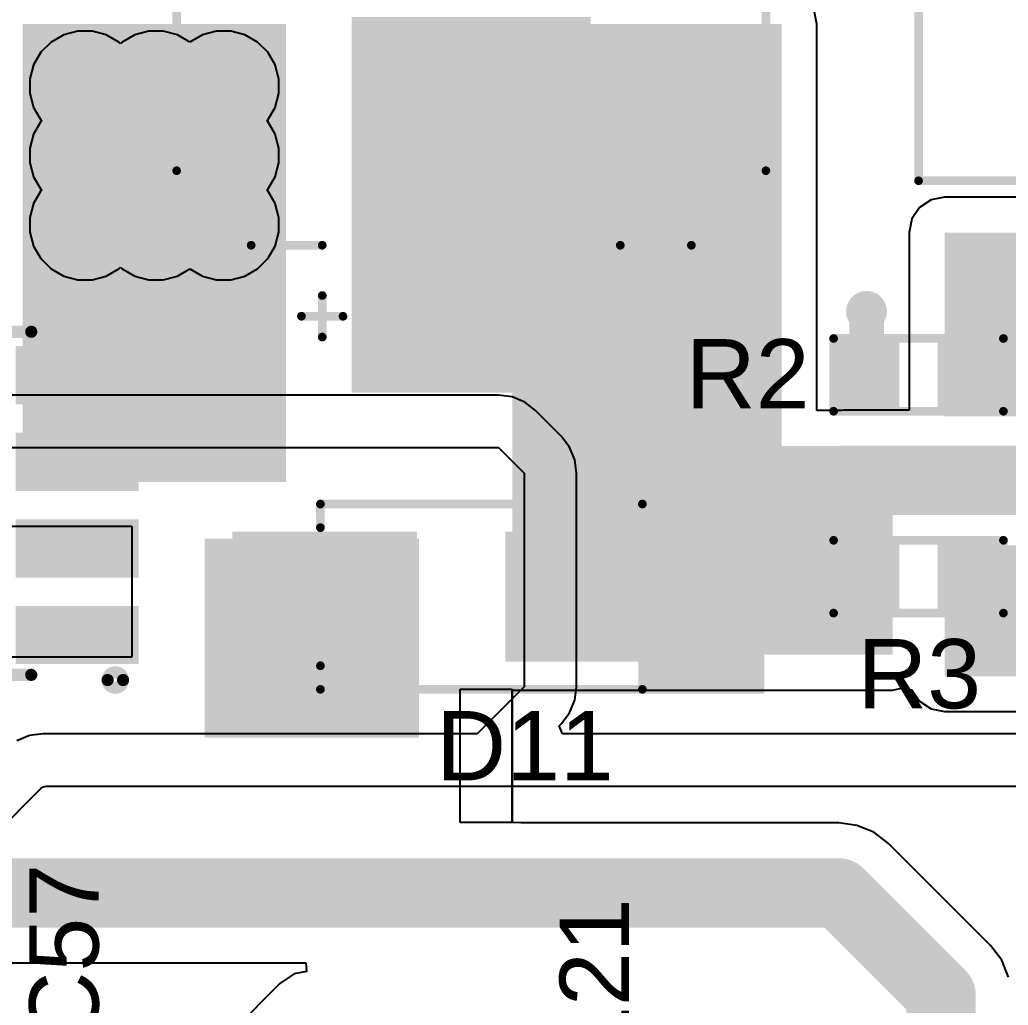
# Model space of a CAD drawing. Header units: millimetres. Extents: x -3 to 5437, y -3 to 5435.
# Drawn here: x 53.5 to 67.99, y 24.17 to 38.62 of the extents above; entities that cross this region are included whole.
import ezdxf

# ---------------------------------------------------------------- set-up
doc = ezdxf.new("R2010")
doc.units = ezdxf.units.MM
for name, color, linetype in [('BottomLayer', 5, 'Continuous'), ('TopLayer', 1, 'Continuous'), ('TopOverlay', 2, 'Continuous'), ('TopPaste', 8, 'Continuous'), ('TopSolder', 216, 'Continuous'), ('ViaHoleLayer', 16, 'Continuous')]:
    doc.layers.add(name, color=color, linetype=linetype)
doc.styles.add('Arial', font='', dxfattribs={"height": 0.2})
doc.styles.get('Arial').set_extended_font_data('Arial')

# ---------------------------------------------------------------- blocks, each defined once
blk = doc.blocks.new('SMA_220')
at = {"layer": 'TopLayer'}
for points in [[(-3.25, 0.85), (-0.75, 0.85), (-0.75, -0.85), (-3.25, -0.85)], [(0.75, 0.85), (3.25, 0.85), (3.25, -0.85), (0.75, -0.85)]]:
    blk.add_hatch(color=1, dxfattribs=at).paths.add_polyline_path(points)
at = {"layer": 'TopOverlay'}
for points in [[(-4.445, -1.422), (-3.278, -1.422), (-3.278, 1.422), (-4.445, 1.422)], [(-3.3, 0.924), (-2.596, 0.924), (-2.596, 1.422), (-3.3, 1.422)], [(-3.3, -1.422), (-2.596, -1.422), (-2.596, -0.924), (-3.3, -0.924)]]:
    blk.add_hatch(color=2, dxfattribs=at).paths.add_polyline_path(points)
at = {"layer": 'TopPaste'}
for points in [[(-3.25, 0.85), (-0.75, 0.85), (-0.75, -0.85), (-3.25, -0.85)], [(0.75, 0.85), (3.25, 0.85), (3.25, -0.85), (0.75, -0.85)]]:
    blk.add_hatch(color=8, dxfattribs=at).paths.add_polyline_path(points)
at = {"layer": 'TopSolder'}
for points in [[(-3.352, 0.952), (-0.648, 0.952), (-0.648, -0.952), (-3.352, -0.952)], [(0.648, 0.952), (3.352, 0.952), (3.352, -0.952), (0.648, -0.952)]]:
    blk.add_hatch(color=216, dxfattribs=at).paths.add_polyline_path(points)
at = {"layer": 'TopOverlay', "const_width": 0.127}
for points in [[(2.061, 1.358), (-2.658, 1.358)], [(2.061, 1.358), (2.061, 1.012)], [(2.061, -1.012), (2.061, -1.358)], [(2.061, -1.358), (-2.658, -1.358)]]:
    blk.add_lwpolyline(points, dxfattribs=at)
at = {"layer": 'TopOverlay', "const_width": 0.0635}
for points in [[(-2.69, 1.358, 1), (-2.626, 1.358, 1)], [(2.029, 1.358, 1), (2.093, 1.358, 1)], [(2.029, 1.358, 1), (2.093, 1.358, 1)], [(2.029, 1.012, 1), (2.093, 1.012, 1)], [(2.029, -1.012, 1), (2.093, -1.012, 1)], [(-2.69, -1.358, 1), (-2.626, -1.358, 1)], [(2.029, -1.358, 1), (2.093, -1.358, 1)], [(2.029, -1.358, 1), (2.093, -1.358, 1)]]:
    blk.add_lwpolyline(points, format="xyb", close=True, dxfattribs=at)
blk = doc.blocks.new('RES_0603_367')
at = {"layer": 'TopLayer'}
for points in [[(-0.381, 0.4445), (-0.381, -0.4445), (-1.143, -0.4445), (-1.143, 0.4445)], [(1.143, 0.4445), (1.143, -0.4445), (0.381, -0.4445), (0.381, 0.4445)]]:
    blk.add_hatch(color=1, dxfattribs=at).paths.add_polyline_path(points)
at = {"layer": 'TopPaste'}
for points in [[(-0.381, 0.4445), (-0.381, -0.4445), (-1.143, -0.4445), (-1.143, 0.4445)], [(1.143, 0.4445), (1.143, -0.4445), (0.381, -0.4445), (0.381, 0.4445)]]:
    blk.add_hatch(color=8, dxfattribs=at).paths.add_polyline_path(points)
at = {"layer": 'TopSolder'}
for points in [[(-0.2794, 0.5461), (-0.2794, -0.5461), (-1.2446, -0.5461), (-1.2446, 0.5461)], [(1.2446, 0.5461), (1.2446, -0.5461), (0.2794, -0.5461), (0.2794, 0.5461)]]:
    blk.add_hatch(color=216, dxfattribs=at).paths.add_polyline_path(points)
at = {"layer": 'TopOverlay', "const_width": 0.127}
for points in [[(-1.2446, 0.5334), (-1.2446, -0.5334)], [(1.2446, 0.5334), (-1.2446, 0.5334)], [(1.2446, 0.5334), (1.2446, -0.5334)], [(1.2446, -0.5334), (-1.2446, -0.5334)]]:
    blk.add_lwpolyline(points, dxfattribs=at)
at = {"layer": 'TopOverlay', "const_width": 0.0635}
for points in [[(-1.27635, 0.5334, 1), (-1.21285, 0.5334, 1)], [(-1.27635, 0.5334, 1), (-1.21285, 0.5334, 1)], [(1.21285, 0.5334, 1), (1.27635, 0.5334, 1)], [(1.21285, 0.5334, 1), (1.27635, 0.5334, 1)], [(-1.27635, -0.5334, 1), (-1.21285, -0.5334, 1)], [(-1.27635, -0.5334, 1), (-1.21285, -0.5334, 1)], [(1.21285, -0.5334, 1), (1.27635, -0.5334, 1)], [(1.21285, -0.5334, 1), (1.27635, -0.5334, 1)]]:
    blk.add_lwpolyline(points, format="xyb", close=True, dxfattribs=at)
blk = doc.blocks.new('RES_0603_368')
at = {"layer": 'TopLayer'}
for points in [[(-0.381, 0.4445), (-0.381, -0.4445), (-1.143, -0.4445), (-1.143, 0.4445)], [(1.143, 0.4445), (1.143, -0.4445), (0.381, -0.4445), (0.381, 0.4445)]]:
    blk.add_hatch(color=1, dxfattribs=at).paths.add_polyline_path(points)
at = {"layer": 'TopPaste'}
for points in [[(-0.381, 0.4445), (-0.381, -0.4445), (-1.143, -0.4445), (-1.143, 0.4445)], [(1.143, 0.4445), (1.143, -0.4445), (0.381, -0.4445), (0.381, 0.4445)]]:
    blk.add_hatch(color=8, dxfattribs=at).paths.add_polyline_path(points)
at = {"layer": 'TopSolder'}
for points in [[(-0.2794, 0.5461), (-0.2794, -0.5461), (-1.2446, -0.5461), (-1.2446, 0.5461)], [(1.2446, 0.5461), (1.2446, -0.5461), (0.2794, -0.5461), (0.2794, 0.5461)]]:
    blk.add_hatch(color=216, dxfattribs=at).paths.add_polyline_path(points)
at = {"layer": 'TopOverlay', "const_width": 0.127}
for points in [[(-1.2446, -0.5334), (-1.2446, 0.5334)], [(-1.2446, 0.5334), (1.2446, 0.5334)], [(1.2446, -0.5334), (1.2446, 0.5334)], [(-1.2446, -0.5334), (1.2446, -0.5334)]]:
    blk.add_lwpolyline(points, dxfattribs=at)
at = {"layer": 'TopOverlay', "const_width": 0.0635}
for points in [[(-1.27635, 0.5334, 1), (-1.21285, 0.5334, 1)], [(-1.27635, 0.5334, 1), (-1.21285, 0.5334, 1)], [(1.21285, 0.5334, 1), (1.27635, 0.5334, 1)], [(1.21285, 0.5334, 1), (1.27635, 0.5334, 1)], [(-1.27635, -0.5334, 1), (-1.21285, -0.5334, 1)], [(-1.27635, -0.5334, 1), (-1.21285, -0.5334, 1)], [(1.21285, -0.5334, 1), (1.27635, -0.5334, 1)], [(1.21285, -0.5334, 1), (1.27635, -0.5334, 1)]]:
    blk.add_lwpolyline(points, format="xyb", close=True, dxfattribs=at)
blk = doc.blocks.new('VT1H471MI135000CE0_378')
at = {"layer": 'TopLayer'}
for points in [[(-8.245, 0.875), (-2.045, 0.875), (-2.045, -0.875), (-8.245, -0.875)], [(2.045, 0.875), (8.245, 0.875), (8.245, -0.875), (2.045, -0.875)]]:
    blk.add_hatch(color=1, dxfattribs=at).paths.add_polyline_path(points)
at = {"layer": 'TopPaste'}
for points in [[(-8.245, 0.875), (-2.045, 0.875), (-2.045, -0.875), (-8.245, -0.875)], [(2.045, 0.875), (8.245, 0.875), (8.245, -0.875), (2.045, -0.875)]]:
    blk.add_hatch(color=8, dxfattribs=at).paths.add_polyline_path(points)
at = {"layer": 'TopSolder'}
for points in [[(-8.347, 0.977), (-1.943, 0.977), (-1.943, -0.977), (-8.347, -0.977)], [(1.943, 0.977), (8.347, 0.977), (8.347, -0.977), (1.943, -0.977)]]:
    blk.add_hatch(color=216, dxfattribs=at).paths.add_polyline_path(points)
at = {"layer": 'TopOverlay'}
for points, const_width in [([(-3.449, 6.858), (-6.848, 3.459)], 0.127), ([(6.833, 6.858), (-3.449, 6.858)], 0.127), ([(6.833, 6.858), (6.833, 1.092)], 0.127), ([(-6.818, 1.067), (-6.848, 3.459)], 0.127), ([(-7.863, 2.743), (-7.863, 1.219)], 0.254), ([(-7.101, 1.956), (-8.625, 1.956)], 0.254), ([(6.797, -1.067), (6.797, -6.807)], 0.127), ([(-6.697, -1.092), (-6.728, -3.528)], 0.127), ([(-3.449, -6.807), (-6.728, -3.528)], 0.127), ([(6.797, -6.807), (-3.449, -6.807)], 0.127)]:
    blk.add_lwpolyline(points, dxfattribs=dict(at, const_width=const_width))
for points, const_width in [([(-3.481, 6.858, 1), (-3.417, 6.858, 1)], 0.0635), ([(-3.481, 6.858, 1), (-3.417, 6.858, 1)], 0.0635), ([(6.801, 6.858, 1), (6.864, 6.858, 1)], 0.0635), ([(6.801, 6.858, 1), (6.864, 6.858, 1)], 0.0635), ([(-6.88, 3.459, 1), (-6.816, 3.459, 1)], 0.0635), ([(-6.88, 3.459, 1), (-6.816, 3.459, 1)], 0.0635), ([(-7.926, 2.743, 1), (-7.799, 2.743, 1)], 0.127), ([(-8.688, 1.956, 1), (-8.561, 1.956, 1)], 0.127), ([(-7.164, 1.956, 1), (-7.037, 1.956, 1)], 0.127), ([(-7.926, 1.219, 1), (-7.799, 1.219, 1)], 0.127), ([(-6.85, 1.067, 1), (-6.786, 1.067, 1)], 0.0635), ([(6.801, 1.092, 1), (6.864, 1.092, 1)], 0.0635), ([(6.765, -1.067, 1), (6.828, -1.067, 1)], 0.0635), ([(-6.729, -1.092, 1), (-6.665, -1.092, 1)], 0.0635), ([(-6.76, -3.528, 1), (-6.696, -3.528, 1)], 0.0635), ([(-6.76, -3.528, 1), (-6.696, -3.528, 1)], 0.0635), ([(-3.481, -6.807, 1), (-3.417, -6.807, 1)], 0.0635), ([(-3.481, -6.807, 1), (-3.417, -6.807, 1)], 0.0635), ([(6.765, -6.807, 1), (6.828, -6.807, 1)], 0.0635), ([(6.765, -6.807, 1), (6.828, -6.807, 1)], 0.0635)]:
    blk.add_lwpolyline(points, format="xyb", close=True, dxfattribs=dict(at, const_width=const_width))
blk = doc.blocks.new('UWX1E101MCL1GB_379')
at = {"layer": 'TopLayer'}
for points in [[(-1, 1.65), (-1, -1.65), (-6.3, -1.65), (-6.3, 1.65)], [(6.3, 1.65), (6.3, -1.65), (1, -1.65), (1, 1.65)]]:
    blk.add_hatch(color=1, dxfattribs=at).paths.add_polyline_path(points)
at = {"layer": 'TopPaste'}
for points in [[(-1, 1.65), (-1, -1.65), (-6.3, -1.65), (-6.3, 1.65)], [(6.3, 1.65), (6.3, -1.65), (1, -1.65), (1, 1.65)]]:
    blk.add_hatch(color=8, dxfattribs=at).paths.add_polyline_path(points)
at = {"layer": 'TopSolder'}
for points in [[(-0.898, 1.752), (-0.898, -1.752), (-6.402, -1.752), (-6.402, 1.752)], [(6.402, 1.752), (6.402, -1.752), (0.898, -1.752), (0.898, 1.752)]]:
    blk.add_hatch(color=216, dxfattribs=at).paths.add_polyline_path(points)
at = {"layer": 'TopOverlay', "const_width": 0.127}
for points in [[(-3.15, 4.318), (-4.242, 3.226)], [(-3.15, 4.318), (4.267, 4.318)], [(4.267, 4.318), (4.267, 2.057)], [(-4.242, 3.226), (-4.242, 2.184)], [(-5.283, 2.489), (-5.283, 1.88)], [(-5.588, 2.184), (-4.978, 2.184)], [(4.267, -2.057), (4.267, -4.318)], [(-4.242, -2.184), (-4.242, -3.226)], [(-4.242, -3.226), (-3.15, -4.318)], [(-3.15, -4.318), (4.267, -4.318)]]:
    blk.add_lwpolyline(points, dxfattribs=at)
at = {"layer": 'TopOverlay', "const_width": 0.0635}
for points in [[(-3.181, 4.318, 1), (-3.118, 4.318, 1)], [(-3.181, 4.318, 1), (-3.118, 4.318, 1)], [(4.235, 4.318, 1), (4.299, 4.318, 1)], [(4.235, 4.318, 1), (4.299, 4.318, 1)], [(-4.274, 3.226, 1), (-4.21, 3.226, 1)], [(-4.274, 3.226, 1), (-4.21, 3.226, 1)], [(-5.315, 2.489, 1), (-5.251, 2.489, 1)], [(-5.62, 2.184, 1), (-5.556, 2.184, 1)], [(-5.01, 2.184, 1), (-4.947, 2.184, 1)], [(-4.274, 2.184, 1), (-4.21, 2.184, 1)], [(4.235, 2.057, 1), (4.299, 2.057, 1)], [(-5.315, 1.88, 1), (-5.251, 1.88, 1)], [(4.235, -2.057, 1), (4.299, -2.057, 1)], [(-4.274, -2.184, 1), (-4.21, -2.184, 1)], [(-4.274, -3.226, 1), (-4.21, -3.226, 1)], [(-4.274, -3.226, 1), (-4.21, -3.226, 1)], [(-3.181, -4.318, 1), (-3.118, -4.318, 1)], [(-3.181, -4.318, 1), (-3.118, -4.318, 1)], [(4.235, -4.318, 1), (4.299, -4.318, 1)], [(4.235, -4.318, 1), (4.299, -4.318, 1)]]:
    blk.add_lwpolyline(points, format="xyb", close=True, dxfattribs=at)
blk = doc.blocks.new('SOIC_8_417')
at = {"layer": 'TopLayer'}
for points in [[(-1.867, 1.58), (-3.467, 1.58), (-3.467, 2.23), (-1.867, 2.23)], [(3.533, 1.58), (1.933, 1.58), (1.933, 2.23), (3.533, 2.23)], [(-1.867, 0.31), (-3.467, 0.31), (-3.467, 0.96), (-1.867, 0.96)], [(3.533, 0.31), (1.933, 0.31), (1.933, 0.96), (3.533, 0.96)], [(-1.867, -0.96), (-3.467, -0.96), (-3.467, -0.31), (-1.867, -0.31)], [(3.533, -0.96), (1.933, -0.96), (1.933, -0.31), (3.533, -0.31)], [(-1.867, -2.23), (-3.467, -2.23), (-3.467, -1.58), (-1.867, -1.58)], [(3.533, -2.23), (1.933, -2.23), (1.933, -1.58), (3.533, -1.58)]]:
    blk.add_hatch(color=1, dxfattribs=at).paths.add_polyline_path(points)
at = {"layer": 'TopPaste'}
for points in [[(-1.867, 1.58), (-3.467, 1.58), (-3.467, 2.23), (-1.867, 2.23)], [(3.533, 1.58), (1.933, 1.58), (1.933, 2.23), (3.533, 2.23)], [(-1.867, 0.31), (-3.467, 0.31), (-3.467, 0.96), (-1.867, 0.96)], [(3.533, 0.31), (1.933, 0.31), (1.933, 0.96), (3.533, 0.96)], [(-1.867, -0.96), (-3.467, -0.96), (-3.467, -0.31), (-1.867, -0.31)], [(3.533, -0.96), (1.933, -0.96), (1.933, -0.31), (3.533, -0.31)], [(-1.867, -2.23), (-3.467, -2.23), (-3.467, -1.58), (-1.867, -1.58)], [(3.533, -2.23), (1.933, -2.23), (1.933, -1.58), (3.533, -1.58)]]:
    blk.add_hatch(color=8, dxfattribs=at).paths.add_polyline_path(points)
at = {"layer": 'TopSolder'}
for points in [[(-1.765, 1.478), (-3.569, 1.478), (-3.569, 2.332), (-1.765, 2.332)], [(3.635, 1.478), (1.831, 1.478), (1.831, 2.332), (3.635, 2.332)], [(-1.765, 0.208), (-3.569, 0.208), (-3.569, 1.062), (-1.765, 1.062)], [(3.635, 0.208), (1.831, 0.208), (1.831, 1.062), (3.635, 1.062)], [(-1.765, -1.062), (-3.569, -1.062), (-3.569, -0.208), (-1.765, -0.208)], [(3.635, -1.062), (1.831, -1.062), (1.831, -0.208), (3.635, -0.208)], [(-1.765, -2.332), (-3.569, -2.332), (-3.569, -1.478), (-1.765, -1.478)], [(3.635, -2.332), (1.831, -2.332), (1.831, -1.478), (3.635, -1.478)]]:
    blk.add_hatch(color=216, dxfattribs=at).paths.add_polyline_path(points)
at = {"layer": 'TopOverlay'}
for points, const_width in [([(-3.112, 2.565, 1), (-3.339, 2.565, 1)], 0.178), ([(-3.384, 2.565, 1), (-3.295, 2.565, 1)], 0.0889), ([(-3.157, 2.565, 1), (-3.068, 2.565, 1)], 0.0889), ([(-2.038, 2.489, 1), (-1.949, 2.489, 1)], 0.0889), ([(1.949, 2.489, 1), (2.038, 2.489, 1)], 0.0889), ([(-2.038, -2.54, 1), (-1.949, -2.54, 1)], 0.0889), ([(1.949, -2.54, 1), (2.038, -2.54, 1)], 0.0889)]:
    blk.add_lwpolyline(points, format="xyb", close=True, dxfattribs=dict(at, const_width=const_width))
at = {"layer": 'TopOverlay', "const_width": 0.178}
for points in [[(1.994, 2.489), (-1.994, 2.489)], [(1.994, -2.54), (-1.994, -2.54)]]:
    blk.add_lwpolyline(points, dxfattribs=at)

msp = doc.modelspace()

# ---------------------------------------------------------------- hatches: boundary and pattern name
at = {"layer": 'BottomLayer'}
h = msp.add_hatch(color=5, dxfattribs=at)
edge = h.paths.add_edge_path()
edge.add_arc((54.458, 37.643), 0.3, 0, 360)
h = msp.add_hatch(color=5, dxfattribs=at)
edge = h.paths.add_edge_path()
edge.add_arc((55.499, 37.643), 0.3, 0, 360)
h = msp.add_hatch(color=5, dxfattribs=at)
edge = h.paths.add_edge_path()
edge.add_arc((56.49, 37.643), 0.3, 0, 360)
h = msp.add_hatch(color=5, dxfattribs=at)
edge = h.paths.add_edge_path()
edge.add_arc((54.458, 36.627), 0.3, 0, 360)
h = msp.add_hatch(color=5, dxfattribs=at)
edge = h.paths.add_edge_path()
edge.add_arc((55.499, 36.627), 0.3, 0, 360)
h = msp.add_hatch(color=5, dxfattribs=at)
edge = h.paths.add_edge_path()
edge.add_arc((56.49, 36.627), 0.3, 0, 360)
h = msp.add_hatch(color=5, dxfattribs=at)
edge = h.paths.add_edge_path()
edge.add_arc((54.458, 35.611), 0.3, 0, 360)
h = msp.add_hatch(color=5, dxfattribs=at)
edge = h.paths.add_edge_path()
edge.add_arc((55.499, 35.611), 0.3, 0, 360)
h = msp.add_hatch(color=5, dxfattribs=at)
edge = h.paths.add_edge_path()
edge.add_arc((56.49, 35.611), 0.3, 0, 360)
h = msp.add_hatch(color=5, dxfattribs=at)
edge = h.paths.add_edge_path()
edge.add_arc((65.912, 34.342), 0.3, 0, 360)
h = msp.add_hatch(color=5, dxfattribs=at)
edge = h.paths.add_edge_path()
edge.add_arc((56.871, 29.083), 0.3, 0, 360)
h = msp.add_hatch(color=5, dxfattribs=at)
edge = h.paths.add_edge_path()
edge.add_arc((57.81, 29.083), 0.3, 0, 360)
h = msp.add_hatch(color=5, dxfattribs=at)
edge = h.paths.add_edge_path()
edge.add_arc((58.725, 29.083), 0.3, 0, 360)
at = {"layer": 'TopLayer'}
for points in [[(53.543, 31.839), (57.404, 31.839), (57.404, 38.553), (53.543, 38.553)], [(58.469, 33.253), (64.668, 33.253), (64.668, 38.553), (58.469, 38.553)], [(60.719, 29.31), (64.668, 29.31), (64.668, 38.553), (60.719, 38.553)], [(60.719, 30.264), (64.668, 30.264), (64.668, 38.553), (60.719, 38.553)], [(67.055, 32.804), (70.431, 32.804), (70.431, 35.497), (67.055, 35.497)], [(53.543, 31.839), (55.143, 31.839), (55.143, 33.759), (53.543, 33.759)], [(60.719, 31.364), (70.431, 31.364), (70.431, 32.37), (60.719, 32.37)], [(60.719, 29.31), (66.293, 29.31), (66.293, 32.243), (60.719, 32.243)], [(56.21, 28.092), (59.355, 28.092), (59.355, 31.01), (56.21, 31.01)], [(56.719, 29.31), (59.219, 29.31), (59.219, 31.01), (56.719, 31.01)], [(67.055, 28.994), (70.431, 28.994), (70.431, 30.914), (67.055, 30.914)]]:
    msp.add_hatch(color=1, dxfattribs=at).paths.add_polyline_path(points)
h = msp.add_hatch(color=1, dxfattribs=at)
edge = h.paths.add_edge_path()
edge.add_arc((54.458, 37.643), 0.3, 0, 360)
h = msp.add_hatch(color=1, dxfattribs=at)
edge = h.paths.add_edge_path()
edge.add_arc((55.499, 37.643), 0.3, 0, 360)
h = msp.add_hatch(color=1, dxfattribs=at)
edge = h.paths.add_edge_path()
edge.add_arc((56.49, 37.643), 0.3, 0, 360)
h = msp.add_hatch(color=1, dxfattribs=at)
edge = h.paths.add_edge_path()
edge.add_arc((54.458, 36.627), 0.3, 0, 360)
h = msp.add_hatch(color=1, dxfattribs=at)
edge = h.paths.add_edge_path()
edge.add_arc((55.499, 36.627), 0.3, 0, 360)
h = msp.add_hatch(color=1, dxfattribs=at)
edge = h.paths.add_edge_path()
edge.add_arc((56.49, 36.627), 0.3, 0, 360)
h = msp.add_hatch(color=1, dxfattribs=at)
edge = h.paths.add_edge_path()
edge.add_arc((54.458, 35.611), 0.3, 0, 360)
h = msp.add_hatch(color=1, dxfattribs=at)
edge = h.paths.add_edge_path()
edge.add_arc((55.499, 35.611), 0.3, 0, 360)
h = msp.add_hatch(color=1, dxfattribs=at)
edge = h.paths.add_edge_path()
edge.add_arc((56.49, 35.611), 0.3, 0, 360)
h = msp.add_hatch(color=1, dxfattribs=at)
edge = h.paths.add_edge_path()
edge.add_arc((65.912, 34.342), 0.3, 0, 360)
h = msp.add_hatch(color=1, dxfattribs=at)
edge = h.paths.add_edge_path()
edge.add_arc((56.871, 29.083), 0.3, 0, 360)
h = msp.add_hatch(color=1, dxfattribs=at)
edge = h.paths.add_edge_path()
edge.add_arc((57.81, 29.083), 0.3, 0, 360)
h = msp.add_hatch(color=1, dxfattribs=at)
edge = h.paths.add_edge_path()
edge.add_arc((58.725, 29.083), 0.3, 0, 360)
at = {"layer": 'ViaHoleLayer'}
h = msp.add_hatch(color=16, dxfattribs=at)
edge = h.paths.add_edge_path()
edge.add_arc((54.458, 37.643), 0.15, 0, 360)
h = msp.add_hatch(color=16, dxfattribs=at)
edge = h.paths.add_edge_path()
edge.add_arc((55.499, 37.643), 0.15, 0, 360)
h = msp.add_hatch(color=16, dxfattribs=at)
edge = h.paths.add_edge_path()
edge.add_arc((56.49, 37.643), 0.15, 0, 360)
h = msp.add_hatch(color=16, dxfattribs=at)
edge = h.paths.add_edge_path()
edge.add_arc((54.458, 36.627), 0.15, 0, 360)
h = msp.add_hatch(color=16, dxfattribs=at)
edge = h.paths.add_edge_path()
edge.add_arc((55.499, 36.627), 0.15, 0, 360)
h = msp.add_hatch(color=16, dxfattribs=at)
edge = h.paths.add_edge_path()
edge.add_arc((56.49, 36.627), 0.15, 0, 360)
h = msp.add_hatch(color=16, dxfattribs=at)
edge = h.paths.add_edge_path()
edge.add_arc((54.458, 35.611), 0.15, 0, 360)
h = msp.add_hatch(color=16, dxfattribs=at)
edge = h.paths.add_edge_path()
edge.add_arc((55.499, 35.611), 0.15, 0, 360)
h = msp.add_hatch(color=16, dxfattribs=at)
edge = h.paths.add_edge_path()
edge.add_arc((56.49, 35.611), 0.15, 0, 360)
h = msp.add_hatch(color=16, dxfattribs=at)
edge = h.paths.add_edge_path()
edge.add_arc((65.912, 34.342), 0.15, 0, 360)
h = msp.add_hatch(color=16, dxfattribs=at)
edge = h.paths.add_edge_path()
edge.add_arc((56.871, 29.083), 0.15, 0, 360)
h = msp.add_hatch(color=16, dxfattribs=at)
edge = h.paths.add_edge_path()
edge.add_arc((57.81, 29.083), 0.15, 0, 360)
h = msp.add_hatch(color=16, dxfattribs=at)
edge = h.paths.add_edge_path()
edge.add_arc((58.725, 29.083), 0.15, 0, 360)

# ---------------------------------------------------------------- linework, layer by layer
at = {"layer": 'BottomLayer'}
for p, q in [((54.146, 38.396), (53.961, 38.289)), ((54.351, 38.451), (54.146, 38.396)), ((54.564, 38.451), (54.351, 38.451)), ((54.769, 38.396), (54.564, 38.451)), ((54.954, 38.289), (54.769, 38.396)), ((55.187, 38.396), (55.003, 38.289)), ((55.393, 38.451), (55.187, 38.396)), ((55.605, 38.451), (55.393, 38.451)), ((55.811, 38.396), (55.605, 38.451)), ((55.994, 38.29), (55.811, 38.396)), ((56.178, 38.396), (55.994, 38.29)), ((56.383, 38.451), (56.178, 38.396)), ((56.596, 38.451), (56.383, 38.451)), ((56.801, 38.396), (56.596, 38.451)), ((56.986, 38.289), (56.801, 38.396)), ((53.961, 38.289), (53.811, 38.139)), ((54.978, 38.265), (54.954, 38.289)), ((55.003, 38.289), (54.978, 38.265)), ((57.136, 38.139), (56.986, 38.289)), ((53.811, 38.139), (53.705, 37.955)), ((57.243, 37.955), (57.136, 38.139)), ((53.705, 37.955), (53.65, 37.749)), ((57.298, 37.749), (57.243, 37.955)), ((53.65, 37.749), (53.65, 37.536)), ((57.298, 37.536), (57.298, 37.749)), ((53.65, 37.536), (53.705, 37.331)), ((57.243, 37.331), (57.298, 37.536)), ((53.705, 37.331), (53.811, 37.147)), ((57.136, 37.147), (57.243, 37.331)), ((53.811, 37.123), (53.705, 36.939)), ((53.811, 37.147), (53.823, 37.135)), ((53.823, 37.135), (53.811, 37.123)), ((57.124, 37.135), (57.136, 37.147)), ((57.136, 37.123), (57.124, 37.135)), ((57.243, 36.939), (57.136, 37.123)), ((53.705, 36.939), (53.65, 36.733)), ((57.298, 36.733), (57.243, 36.939)), ((53.65, 36.733), (53.65, 36.52)), ((57.298, 36.52), (57.298, 36.733)), ((53.65, 36.52), (53.705, 36.315)), ((57.243, 36.315), (57.298, 36.52)), ((53.705, 36.315), (53.811, 36.131)), ((57.136, 36.131), (57.243, 36.315)), ((53.811, 36.107), (53.705, 35.923)), ((53.811, 36.131), (53.823, 36.119)), ((53.823, 36.119), (53.811, 36.107)), ((57.124, 36.119), (57.136, 36.131)), ((57.136, 36.107), (57.124, 36.119)), ((57.243, 35.923), (57.136, 36.107)), ((53.705, 35.923), (53.65, 35.717)), ((57.298, 35.717), (57.243, 35.923)), ((53.65, 35.717), (53.65, 35.504)), ((57.298, 35.504), (57.298, 35.717)), ((53.65, 35.504), (53.705, 35.299)), ((57.243, 35.299), (57.298, 35.504)), ((53.705, 35.299), (53.811, 35.115)), ((57.136, 35.115), (57.243, 35.299)), ((53.811, 35.115), (53.961, 34.964)), ((56.986, 34.964), (57.136, 35.115)), ((53.961, 34.964), (54.146, 34.858)), ((54.769, 34.858), (54.954, 34.964)), ((54.954, 34.964), (54.978, 34.989)), ((54.978, 34.989), (55.003, 34.964)), ((55.003, 34.964), (55.187, 34.858)), ((55.811, 34.858), (55.994, 34.964)), ((55.994, 34.964), (56.178, 34.858)), ((56.801, 34.858), (56.986, 34.964)), ((54.146, 34.858), (54.351, 34.803)), ((54.351, 34.803), (54.564, 34.803)), ((54.564, 34.803), (54.769, 34.858)), ((55.187, 34.858), (55.393, 34.803)), ((55.393, 34.803), (55.605, 34.803)), ((55.605, 34.803), (55.811, 34.858)), ((56.178, 34.858), (56.383, 34.803)), ((56.383, 34.803), (56.596, 34.803)), ((56.596, 34.803), (56.801, 34.858)), ((60.518, 33.113), (47.458, 33.113)), ((60.717, 33.087), (60.518, 33.113)), ((60.902, 33.01), (60.717, 33.087)), ((61.061, 32.888), (60.902, 33.01)), ((61.438, 32.511), (61.061, 32.888)), ((61.061, 32.888), (61.061, 32.888)), ((61.56, 32.352), (61.438, 32.511)), ((47.458, 32.345), (60.518, 32.345)), ((60.518, 32.345), (60.894, 31.968)), ((61.637, 32.167), (61.56, 32.352)), ((61.663, 31.968), (61.637, 32.167)), ((60.894, 31.968), (60.894, 28.84)), ((61.663, 28.84), (61.663, 31.968)), ((61.663, 31.968), (61.663, 31.968)), ((60.894, 28.84), (60.205, 28.15)), ((61.637, 28.641), (61.663, 28.84)), ((61.56, 28.455), (61.637, 28.641)), ((61.438, 28.296), (61.56, 28.455)), ((61.409, 28.267), (61.438, 28.296)), ((61.457, 28.15), (61.409, 28.267)), ((53.645, 28.124), (53.459, 28.047)), ((53.844, 28.15), (53.645, 28.124)), ((60.205, 28.15), (53.844, 28.15)), ((53.844, 28.15), (53.844, 28.15)), ((76.352, 28.15), (61.457, 28.15)), ((53.846, 27.375), (53.894, 27.381)), ((53.894, 27.381), (76.352, 27.381)), ((49.307, 22.845), (53.808, 27.346)), ((53.808, 27.346), (53.846, 27.375))]:
    msp.add_line(p, q, dxfattribs=at)
at = {"layer": 'TopLayer'}
for p, q in [((65.186, 38.553), (65.146, 38.751)), ((65.186, 32.888), (65.186, 38.553)), ((66.857, 35.976), (66.689, 35.864)), ((67.055, 36.015), (66.857, 35.976)), ((70.431, 36.015), (67.055, 36.015)), ((66.689, 35.864), (66.577, 35.696)), ((66.577, 35.696), (66.537, 35.497)), ((66.537, 35.497), (66.537, 32.892)), ((65.544, 32.888), (65.186, 32.888)), ((65.575, 32.892), (65.544, 32.888)), ((66.537, 32.892), (65.575, 32.892)), ((52.524, 31.193), (55.143, 31.193)), ((55.143, 31.193), (55.143, 29.273)), ((55.143, 29.273), (50.74, 29.273)), ((59.957, 26.848), (59.957, 28.805)), ((59.957, 28.805), (60.719, 28.805)), ((60.719, 28.805), (60.719, 26.848)), ((60.719, 26.97), (60.719, 28.792)), ((60.719, 28.792), (66.293, 28.792)), ((66.293, 28.792), (66.442, 28.822)), ((66.442, 28.822), (66.577, 28.796)), ((66.577, 28.796), (66.689, 28.628)), ((66.689, 28.628), (66.857, 28.516)), ((66.857, 28.516), (67.055, 28.476)), ((67.055, 28.476), (75.831, 28.476)), ((60.719, 26.848), (60.719, 26.97)), ((60.719, 26.848), (59.957, 26.848)), ((60.844, 26.843), (60.719, 26.848)), ((65.507, 26.843), (60.844, 26.843)), ((65.772, 26.808), (65.507, 26.843)), ((65.507, 26.843), (65.507, 26.843)), ((66.019, 26.706), (65.772, 26.808)), ((66.232, 26.543), (66.019, 26.706)), ((67.73, 25.045), (66.232, 26.543)), ((67.893, 24.833), (67.73, 25.045)), ((67.73, 25.045), (67.73, 25.045)), ((51.823, 24.794), (57.693, 24.794)), ((57.693, 24.794), (57.706, 24.667)), ((67.995, 24.585), (67.893, 24.833)), ((57.524, 24.631), (57.314, 24.49)), ((57.706, 24.667), (57.524, 24.631)), ((57.314, 24.49), (56.361, 23.537))]:
    msp.add_line(p, q, dxfattribs=at)
for points, const_width in [([(65.912, 33.411), (65.912, 34.342)], 0.508), ([(67.436, 33.411), (68.874, 33.411)], 0.508), ([(65.575, 31.867), (69.631, 31.867)], 1.016), ([(51.398, 25.818), (65.507, 25.818)], 1.016), ([(65.507, 25.818), (67.005, 24.32)], 1.016), ([(67.005, 19.716), (67.005, 24.32)], 1.016)]:
    msp.add_lwpolyline(points, dxfattribs=dict(at, const_width=const_width))
for points, const_width in [([(65.785, 34.342, 1), (66.039, 34.342, 1)], 0.254), ([(65.785, 33.411, 1), (66.039, 33.411, 1)], 0.254), ([(67.309, 33.411, 1), (67.563, 33.411, 1)], 0.254), ([(65.321, 31.867, 1), (65.829, 31.867, 1)], 0.508), ([(65.253, 25.818, 1), (65.761, 25.818, 1)], 0.508), ([(65.253, 25.818, 1), (65.761, 25.818, 1)], 0.508), ([(66.751, 24.32, 1), (67.259, 24.32, 1)], 0.508), ([(66.751, 24.32, 1), (67.259, 24.32, 1)], 0.508)]:
    msp.add_lwpolyline(points, format="xyb", close=True, dxfattribs=dict(at, const_width=const_width))

# ---------------------------------------------------------------- block references
for name, p, rotation in [('VT1H471MI135000CE0_378', (73.507, 43.114), 180), ('UWX1E101MCL1GB_379', (60.119, 39.553), 90), ('SOIC_8_417', (51.676, 31.503), 180), ('SMA_220', (59.969, 30.16), 180), ('RES_0603_367', (66.674, 30.453), 180)]:
    msp.add_blockref(name, p, dxfattribs=dict(rotation=rotation))
msp.add_blockref('RES_0603_368', (66.674, 33.411))

# ---------------------------------------------------------------- texts
at = {"layer": 'TopOverlay', "style": 'Arial'}
for s, p in [('R2', (63.263, 32.919)), ('R3', (65.777, 28.523)), ('D11', (59.605, 27.468))]:
    msp.add_text(s, height=1.016, dxfattribs=at).set_placement(p)
for s, p in [('C57', (54.657, 23.64)), ('R121', (62.43, 22.345))]:
    msp.add_text(s, height=1.016, rotation=90, dxfattribs=at).set_placement(p)

doc.saveas('drawing.dxf')
